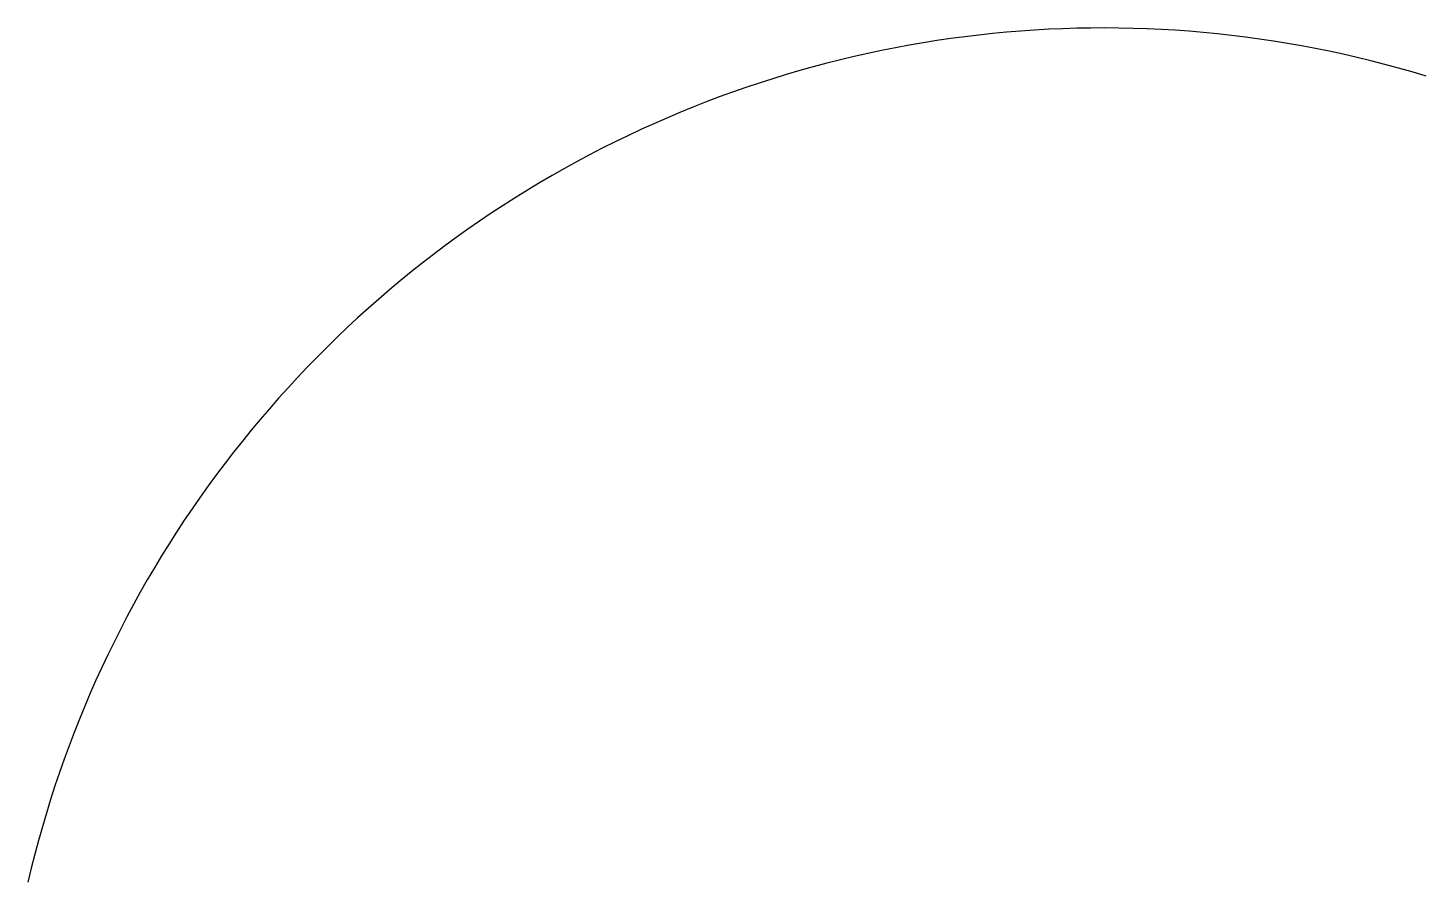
# Model space of a CAD drawing. Header units: inches. Extents: x 32.68 to 39.28, y 8.72 to 12.76.
import ezdxf

# ---------------------------------------------------------------- set-up
doc = ezdxf.new("R2010")
doc.units = ezdxf.units.IN
doc.header["$MEASUREMENT"] = 0

msp = doc.modelspace()

# ---------------------------------------------------------------- linework, layer by layer
msp.add_arc((37.761, 7.5405), 5.2149, 73.02339, 166.9016)

doc.saveas('drawing.dxf')
